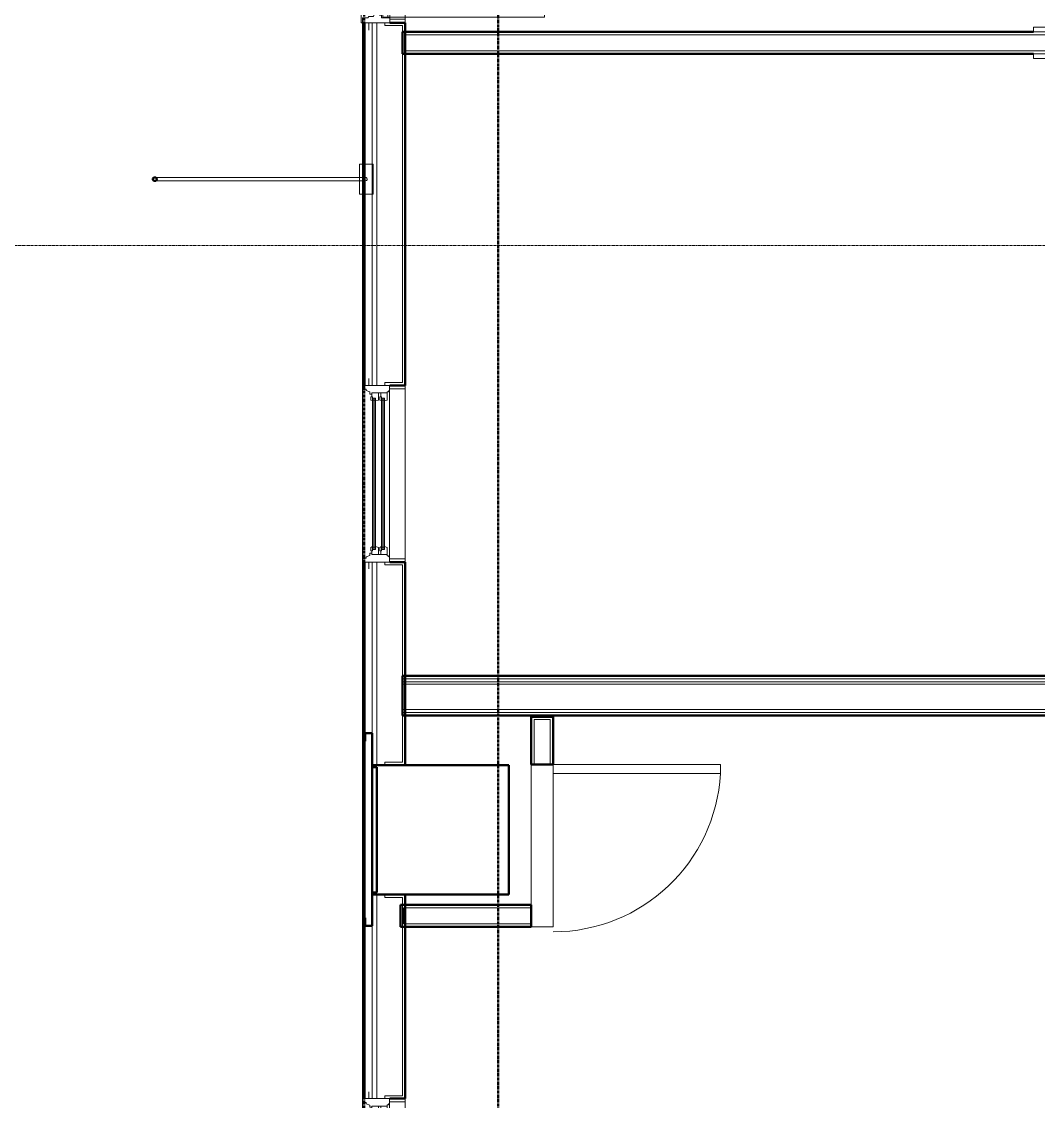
# Model space of a CAD drawing. Header units: inches. Extents: x -4218 to -1830, y 9767 to 12426.
# Drawn here: x -3934.5 to -3715.5, y 11662.8 to 11895.4 of the extents above; entities that cross this region are included whole.
import ezdxf

# ---------------------------------------------------------------- set-up
doc = ezdxf.new("R2010")
doc.units = ezdxf.units.IN
doc.header["$MEASUREMENT"] = 0
doc.linetypes.add('Dash 1_16_', pattern=[0.125, 0.0625, -0.0625])
doc.linetypes.add('Grid Line 1_2_', pattern=[0.875, 0.5, -0.125, 0.125, -0.125])
for name, color, linetype, lineweight in [('0-1', 7, 'Continuous', 5), ('0-2', 10, 'Continuous', 9), ('A-DOOR-1', 10, 'Continuous', 9), ('A-DOOR-2', 50, 'Continuous', 20), ('A-DOOR-5', 31, 'Continuous', 9), ('A-DOOR-6', 31, 'Continuous', 20), ('A-DOOR-FRAM', 31, 'Continuous', 9), ('A-DOOR-FRAM-1', 10, 'Continuous', 9), ('A-DOOR-FRAM-4', 31, 'Continuous', 20), ('A-DOOR-GLAZ', 31, 'Continuous', 9), ('A-GENM', 5, 'Continuous', 9), ('A-GENM-6', 5, 'Continuous', 50), ('A-GLAZ-1', 151, 'Continuous', 9), ('A-GLAZ-2', 151, 'Continuous', 20), ('A-GLAZ-3', 151, 'Continuous', 50), ('A-WALL', 113, 'Continuous', 13), ('A-WALL-1', 7, 'Continuous', 50), ('A-WALL-2', 250, 'Continuous', 13), ('A-WALL-3', 10, 'Continuous', 9), ('A-WALL-4', 252, 'Continuous', 9), ('A-WALL-7', 113, 'Continuous', 9), ('A-WALL-8', 113, 'Continuous', 50), ('C-PROP-LINE-1', 91, 'Dash 1_16_', 50), ('I-WALL-1', 7, 'Continuous', 50), ('S-GRID-1', 1, 'Grid Line 1_2_', 9)]:
    doc.layers.add(name, color=color, linetype=linetype, lineweight=lineweight)

# ---------------------------------------------------------------- blocks, each defined once
blk = doc.blocks.new('SWING - SINGLE - FLUSH - 2-10 x 6-8 - PRIVACY-3199405-BACKGROUND - RCP - 2ND FLOOR')
at = {"layer": 'A-DOOR-1'}
blk.add_arc((17, -2.38), 34.07, 180, 266.6343, dxfattribs=at)
at = {"layer": 'A-DOOR-2'}
for p, q in [((15, -2.38), (15, -36.38)), ((17, -2.38), (15, -2.38)), ((17, -2.38), (17, -36.38)), ((17, -36.38), (15, -36.38))]:
    blk.add_line(p, q, dxfattribs=at)
at = {"layer": 'A-DOOR-FRAM-1'}
for p, q in [((-17, 3.37), (-20, 3.37)), ((-20, 3.37), (-20, 2.37)), ((-20, 2.37), (-17, 2.37)), ((-17, 3.37), (-17, 2.37)), ((17, 3.37), (-17, 3.37)), ((-17, 2.37), (17, 2.37)), ((20, 3.37), (17, 3.37)), ((17, 3.37), (17, 2.37)), ((17, 2.37), (20, 2.37)), ((20, 3.37), (20, 2.37)), ((-17, -2.38), (-20, -2.38)), ((-20, -3.38), (-20, -2.38)), ((-20, -3.38), (-17, -3.38)), ((-17, -3.38), (-17, -2.38)), ((17, -2.38), (-17, -2.38)), ((-17, -3.38), (17, -3.38)), ((20, -2.38), (17, -2.38)), ((17, -3.38), (17, -2.38)), ((17, -3.38), (20, -3.38)), ((20, -3.38), (20, -2.38))]:
    blk.add_line(p, q, dxfattribs=at)
blk = doc.blocks.new('SWING - SINGLE - FLUSH - 36_ x 80_ - OFFSET PIVOT DOOR AT MAGIC PAK AND WASHER_DRYER-3199415-BACKGROUND - RCP - 2ND FLOOR')
at = {"layer": 'A-DOOR-1'}
blk.add_arc((18, -2.37), 36.07, 180, 266.8211, dxfattribs=at)
at = {"layer": 'A-DOOR-2'}
for p, q in [((16, -2.37), (16, -38.39)), ((18, -2.37), (16, -2.37)), ((18, -2.37), (18, -38.39)), ((18, -38.39), (16, -38.39))]:
    blk.add_line(p, q, dxfattribs=at)
blk = doc.blocks.new('CTR - 1st Phase - Unit Layouts_rvt-1-BACKGROUND - RCP - 2ND FLOOR')
at = {"layer": 'A-WALL-1'}
for p, q in [((-3852.47, 11893.19), (-3716.58, 11893.19)), ((-3852.47, 11892.56), (-3852.47, 11893.19)), ((-3852.47, 11889.06), (-3852.47, 11892.56)), ((-3852.47, 11888.44), (-3852.47, 11889.06)), ((-3716.58, 11888.44), (-3852.47, 11888.44)), ((-3824.75, 11735.41), (-3824.75, 11745.66)), ((-3824.75, 11745.66), (-3824.12, 11745.66)), ((-3824.12, 11745.66), (-3820.62, 11745.66)), ((-3820.62, 11745.66), (-3820, 11745.66)), ((-3820, 11745.66), (-3820, 11735.41)), ((-3820, 11735.41), (-3824.75, 11735.41)), ((-3852.9, 11704.54), (-3852.9, 11705.16)), ((-3852.9, 11705.16), (-3824.75, 11705.16)), ((-3852.9, 11701.04), (-3852.9, 11704.54)), ((-3824.75, 11705.16), (-3824.75, 11700.41)), ((-3852.9, 11700.41), (-3852.9, 11701.04)), ((-3824.75, 11700.41), (-3852.9, 11700.41))]:
    blk.add_line(p, q, dxfattribs=at)
at = {"layer": 'A-WALL-2'}
for p, q in [((-3713.58, 11892.56), (-3851.85, 11892.56)), ((-3851.85, 11889.06), (-3851.85, 11892.56)), ((-3713.58, 11889.06), (-3851.85, 11889.06)), ((-3824.12, 11745.04), (-3820.62, 11745.04)), ((-3824.12, 11735.41), (-3824.12, 11745.04)), ((-3820.62, 11735.41), (-3820.62, 11745.04)), ((-3852.27, 11701.04), (-3852.27, 11704.54)), ((-3852.27, 11704.54), (-3824.75, 11704.54)), ((-3852.27, 11701.04), (-3824.75, 11701.04))]:
    blk.add_line(p, q, dxfattribs=at)
at = {"layer": 'A-WALL-3'}
for p, q in [((-3824.75, 11735.41), (-3824.75, 11705.16)), ((-3820, 11705.16), (-3820, 11735.41)), ((-3820, 11705.16), (-3820, 11700.41)), ((-3824.75, 11700.41), (-3820, 11700.41))]:
    blk.add_line(p, q, dxfattribs=at)
at = {"layer": 'A-WALL-4'}
for p, q in [((-3820, 11735.41), (-3824.75, 11735.41)), ((-3824.75, 11705.16), (-3824.75, 11700.41))]:
    blk.add_line(p, q, dxfattribs=at)
at = {"layer": '0-2'}
blk.add_blockref('SWING - SINGLE - FLUSH - 2-10 x 6-8 - PRIVACY-3199405-BACKGROUND - RCP - 2ND FLOOR', (-3696.58, 11890.81), dxfattribs=at)
at = {"layer": '0-2', "rotation": 90.00000000001249}
blk.add_blockref('SWING - SINGLE - FLUSH - 36_ x 80_ - OFFSET PIVOT DOOR AT MAGIC PAK AND WASHER_DRYER-3199415-BACKGROUND - RCP - 2ND FLOOR', (-3822.37, 11717.41), dxfattribs=at)
blk = doc.blocks.new('CTR - 1st Phase - Common Walls_rvt-1-BACKGROUND - RCP - 2ND FLOOR')
at = {"layer": 'A-WALL-2'}
for p, q in [((-3852.47, 11753.81), (-3501.42, 11753.81)), ((-3852.47, 11753.19), (-3501.42, 11753.19)), ((-3852.47, 11752.69), (-3501.42, 11752.69)), ((-3852.47, 11747.19), (-3504.67, 11747.19)), ((-3852.47, 11746.56), (-3504.67, 11746.56))]:
    blk.add_line(p, q, dxfattribs=at)
at = {"layer": 'I-WALL-1'}
for p, q in [((-3852.47, 11745.94), (-3852.47, 11754.44)), ((-3852.47, 11754.44), (-3640.3, 11754.44)), ((-3505.3, 11745.94), (-3852.47, 11745.94))]:
    blk.add_line(p, q, dxfattribs=at)
blk = doc.blocks.new('Basic Wall _ EXT - FIBER CEMENT - LARGE - ___-2505168-BACKGROUND - RCP - 2ND FLOOR')
at = {"layer": 'A-WALL-7'}
for p, q in [((-3861.05, 11895.14), (-3861.05, 11817.01)), ((-3861.05, 11895.14), (-3861.05, 11817.01)), ((-3861.02, 11817.01), (-3861.02, 11895.14)), ((-3861.02, 11895.14), (-3861.02, 11817.01)), ((-3859, 11895.14), (-3859, 11817.01)), ((-3859, 11895.14), (-3859, 11817.01)), ((-3858.97, 11817.01), (-3858.97, 11895.14)), ((-3858.97, 11895.14), (-3858.97, 11817.01)), ((-3861.05, 11778.99), (-3861.05, 11663.41)), ((-3861.05, 11778.99), (-3861.05, 11663.41)), ((-3861.02, 11663.41), (-3861.02, 11778.99)), ((-3861.02, 11778.99), (-3861.02, 11663.41)), ((-3859, 11778.99), (-3859, 11742.15)), ((-3859, 11778.99), (-3859, 11742.15)), ((-3858.97, 11742.15), (-3858.97, 11778.99)), ((-3858.97, 11778.99), (-3858.97, 11742.15)), ((-3859, 11742.15), (-3859, 11700.63)), ((-3859, 11742.15), (-3859, 11700.63)), ((-3858.97, 11735.26), (-3858.97, 11742.15)), ((-3858.97, 11742.15), (-3858.97, 11735.26)), ((-3858.97, 11735.26), (-3858.97, 11734.83)), ((-3858.97, 11734.83), (-3858.97, 11728.06)), ((-3858.97, 11728.05), (-3858.97, 11708.34)), ((-3858.97, 11708.33), (-3858.97, 11707.83)), ((-3858.97, 11707.83), (-3858.97, 11707.39)), ((-3858.97, 11700.63), (-3858.97, 11707.39)), ((-3858.97, 11707.39), (-3858.97, 11700.63)), ((-3859, 11700.63), (-3859, 11663.41)), ((-3859, 11700.63), (-3859, 11663.41)), ((-3858.97, 11663.41), (-3858.97, 11700.63)), ((-3858.97, 11700.63), (-3858.97, 11663.41))]:
    blk.add_line(p, q, dxfattribs=at)
blk = doc.blocks.new('Door-Inswing-Andersen-400_Series-Single - 3_ 0-1_8_ x custom height - 2ND FLOOR-2895725-BACKGROUND - RCP - 2ND FLOOR')
at = {"layer": 'A-DOOR-5'}
blk.add_line((16.87, 0.66), (16.87, 34.41), dxfattribs=at)
blk.add_arc((16.87, 0.66), 33.75, 90, 180, dxfattribs=at)
at = {"layer": 'A-DOOR-6'}
for p, q in [((-16.87, -0.41), (-16.87, 0.66)), ((-16.87, 0.66), (-12.44, 0.66)), ((-13.19, 0.66), (-13.19, -0.66)), ((-13.19, 0.66), (-13.19, 0.59)), ((-13.19, 0.59), (-12.67, 0.59)), ((-12.44, 0.09), (-13.19, 0.09)), ((-12.67, 0.59), (-12.47, 0.34)), ((-12.47, 0.34), (-12.44, 0.16)), ((12.44, 0.66), (-12.44, 0.66)), ((-12.44, 0.16), (-12.44, 0.09)), ((16.87, 0.66), (12.44, 0.66)), ((12.47, 0.34), (12.44, 0.16)), ((12.44, 0.16), (12.44, 0.09)), ((12.44, 0.09), (13.19, 0.09)), ((12.67, 0.59), (12.47, 0.34)), ((13.19, 0.59), (12.67, 0.59)), ((13.19, 0.66), (13.19, -0.66)), ((13.19, 0.66), (13.19, 0.59)), ((16.87, -0.41), (16.87, 0.66)), ((-16.26, -0.42), (-16.87, -0.41)), ((-16.26, -1.06), (-16.26, -0.42)), ((-16.26, -1.06), (-12.44, -1.06)), ((-13.19, -0.66), (-12.44, -0.66)), ((-12.44, -0.75), (-12.47, -1.06)), ((-12.44, -0.66), (-12.44, -0.75)), ((12.44, -1.06), (-12.44, -1.06)), ((12.44, -0.66), (12.44, -0.75)), ((13.19, -0.66), (12.44, -0.66)), ((12.44, -0.75), (12.47, -1.06)), ((16.26, -1.06), (12.44, -1.06)), ((16.26, -0.42), (16.87, -0.41)), ((16.26, -1.06), (16.26, -0.42))]:
    blk.add_line(p, q, dxfattribs=at)
at = {"layer": 'A-DOOR-FRAM'}
for p, q in [((-17.94, 4.44), (-17.31, 4.44)), ((-17.94, 1.12), (-17.94, 4.44)), ((-17.31, 4.44), (-17.31, 1.12)), ((17.31, 4.44), (17.94, 4.44)), ((17.31, 1.12), (17.31, 4.44)), ((17.94, 4.44), (17.94, 1.12)), ((-17.31, 1.12), (-17.94, 1.12)), ((17.94, 1.12), (17.31, 1.12))]:
    blk.add_line(p, q, dxfattribs=at)
at = {"layer": 'A-DOOR-FRAM-4'}
for p, q in [((-18.06, -4.75), (-18.06, 1.12)), ((-18.06, 1.12), (-17.03, 1.12)), ((-17.69, 1.12), (-18.06, 1.12)), ((-18.06, 1.12), (18.06, 1.12)), ((-18.06, -5.09), (-18.06, 1.12)), ((-17.03, 1.12), (-17.03, -0.66)), ((17.03, 1.12), (17.03, -0.66)), ((18.06, 1.12), (17.03, 1.12)), ((18.06, -4.75), (18.06, 1.12)), ((18.06, 1.12), (18.06, -5.09)), ((-17.03, -0.66), (-16.45, -0.66)), ((-16, -2.23), (-16.69, -2.39)), ((-16.45, -0.66), (-16.45, -1.09)), ((-16.45, -1.09), (-16, -1.09)), ((-16, -1.09), (-16, -2.23)), ((16.45, -1.09), (16, -1.09)), ((16, -1.09), (16, -2.23)), ((16, -2.23), (16.69, -2.39)), ((16.45, -0.66), (16.45, -1.09)), ((17.03, -0.66), (16.45, -0.66)), ((-19.69, -3.44), (-18.06, -3.44)), ((-16.69, -3.39), (-17.03, -3.63)), ((-17.03, -3.63), (-17.03, -4.75)), ((-16.69, -2.39), (-16.69, -3.39)), ((16.69, -2.39), (16.69, -3.39)), ((16.69, -3.39), (17.03, -3.63)), ((17.03, -3.63), (17.03, -4.75)), ((19.69, -3.44), (18.06, -3.44)), ((-18.06, -4.75), (-17.03, -4.75)), ((18.06, -5.09), (-18.06, -5.09)), ((18.06, -4.75), (17.03, -4.75))]:
    blk.add_line(p, q, dxfattribs=at)
at = {"layer": 'A-DOOR-GLAZ'}
for p, q in [((12.44, 0.09), (-12.44, 0.09)), ((-13.19, -0.06), (-12.44, -0.06)), ((-12.44, -0.5), (-13.19, -0.5)), ((-12.98, -0.5), (-12.98, -0.06)), ((12.44, -0.06), (-12.44, -0.06)), ((12.44, -0.5), (-12.44, -0.5)), ((12.44, -0.66), (-12.44, -0.66)), ((13.19, -0.06), (12.44, -0.06)), ((12.44, -0.5), (13.19, -0.5)), ((12.98, -0.5), (12.98, -0.06))]:
    blk.add_line(p, q, dxfattribs=at)
blk = doc.blocks.new('Window-Double_Hung-Andersen-400_Series-Tilt_Wash - DOUBLE HUNG - REVERSE COTTAGE - 2ND FLOOR-2888385-BACKGROUND - RCP - 2ND FLOOR')
at = {"layer": 'A-GLAZ-1'}
for p, q in [((-16.29, 2.5), (-15.7, 2.5)), ((-15.82, 2.5), (-15.82, 2.12)), ((-15.7, 2.62), (15.7, 2.62)), ((-15.7, 2.5), (15.7, 2.5)), ((16.29, 2.5), (15.7, 2.5)), ((15.82, 2.5), (15.82, 2.12)), ((-16.29, 2.12), (-15.7, 2.12)), ((-16.29, 0.56), (-15.7, 0.56)), ((-16.29, 0.19), (-15.7, 0.19)), ((-15.82, 0.56), (-15.82, 0.19)), ((-15.7, 2.12), (15.7, 2.12)), ((-15.7, 2), (15.7, 2)), ((-15.7, 0.69), (15.7, 0.69)), ((-15.7, 0.56), (15.7, 0.56)), ((-15.7, 0.19), (15.7, 0.19)), ((-15.7, 0.06), (15.7, 0.06)), ((16.29, 2.12), (15.7, 2.12)), ((16.29, 0.56), (15.7, 0.56)), ((16.29, 0.19), (15.7, 0.19)), ((15.82, 0.56), (15.82, 0.19)), ((18.95, -1.06), (-18.95, -1.06)), ((-18.95, -1.06), (-18.95, -4.44)), ((-18.32, -1.06), (-18.32, -4.44)), ((18.32, -1.06), (18.32, -4.44)), ((18.95, -4.44), (18.95, -1.06)), ((-19.01, -2.44), (-19.01, -3.94)), ((-19.01, -2.44), (-18.95, -2.44)), ((-19.01, -3.94), (-18.95, -3.94)), ((-18.95, -4.44), (18.95, -4.44)), ((18.95, -2.44), (19.01, -2.44)), ((18.95, -3.94), (19.01, -3.94)), ((19.01, -3.94), (19.01, -2.44))]:
    blk.add_line(p, q, dxfattribs=at)
at = {"layer": 'A-GLAZ-2'}
for p, q in [((19.01, 4.81), (-19.01, 4.81)), ((-19.01, 4.81), (-19.01, -1.06)), ((-18.2, 4.81), (-18.2, 4)), ((18.2, 4.81), (18.2, 4)), ((19.01, -1.06), (19.01, 4.81)), ((-19.01, 3.44), (-20.51, 3.44)), ((-18.2, 4), (-17.92, 4)), ((-17.92, 4), (-17.61, 3.19)), ((-17.61, 3.19), (-17.14, 3.19)), ((-17.42, 2.75), (-16.57, 2.75)), ((-17.42, 2.75), (-17.42, -0.56)), ((-17.14, 3.19), (-17.14, 2.75)), ((-15.86, 2.97), (-16.57, 2.97)), ((-16.57, 2.62), (-16.57, 2.97)), ((-15.7, 2.62), (-16.57, 2.62)), ((-16.29, 2.62), (-16.29, 2)), ((-15.86, 2.97), (-15.7, 2.62)), ((15.86, 2.97), (15.7, 2.62)), ((15.7, 2.62), (16.57, 2.62)), ((15.86, 2.97), (16.57, 2.97)), ((16.29, 2.62), (16.29, 2)), ((16.57, 2.62), (16.57, 2.97)), ((17.42, 2.75), (16.57, 2.75)), ((17.14, 3.19), (17.14, 2.75)), ((17.61, 3.19), (17.14, 3.19)), ((17.42, 2.75), (17.42, -0.56)), ((17.92, 4), (17.61, 3.19)), ((18.2, 4), (17.92, 4)), ((19.01, 3.44), (20.51, 3.44)), ((-17.42, 1.37), (-15.86, 1.37)), ((-17.42, 0.81), (-16.57, 0.81)), ((-15.86, 1.03), (-16.57, 1.03)), ((-16.57, 0.69), (-16.57, 1.03)), ((-15.7, 0.69), (-16.57, 0.69)), ((-15.7, 2), (-16.29, 2)), ((-16.29, 0.69), (-16.29, 0.06)), ((-15.7, 0.06), (-16.29, 0.06)), ((-15.86, 1.37), (-15.7, 2)), ((-15.86, 1.03), (-15.7, 0.69)), ((-15.86, -0.56), (-15.7, 0.06)), ((15.7, 2), (16.29, 2)), ((15.86, 1.37), (15.7, 2)), ((15.86, 1.03), (15.7, 0.69)), ((15.7, 0.69), (16.57, 0.69)), ((15.7, 0.06), (16.29, 0.06)), ((15.86, -0.56), (15.7, 0.06)), ((17.42, 1.37), (15.86, 1.37)), ((15.86, 1.03), (16.57, 1.03)), ((16.29, 0.69), (16.29, 0.06)), ((16.57, 0.69), (16.57, 1.03)), ((17.42, 0.81), (16.57, 0.81)), ((-19.01, -1.06), (19.01, -1.06)), ((-17.67, -0.78), (-18, -1.06)), ((-17.67, -0.78), (-17.67, -0.56)), ((-17.67, -0.56), (-15.86, -0.56)), ((17.67, -0.56), (15.86, -0.56)), ((17.67, -0.78), (17.67, -0.56)), ((17.67, -0.78), (18, -1.06))]:
    blk.add_line(p, q, dxfattribs=at)
blk = doc.blocks.new('V-Series_EWC4_SPVU_RFA_2015 - 2ND AND 3RD FLOOR-2226480-BACKGROUND - RCP - 2ND FLOOR')
at = {"layer": 'A-GENM-6'}
for p, q in [((-3858.97, 11734.83), (-3858.97, 11735.26)), ((-3858.97, 11735.26), (-3829.54, 11735.26)), ((-3858.97, 11734.33), (-3858.97, 11734.83)), ((-3858.97, 11734.83), (-3857.97, 11734.83)), ((-3857.97, 11734.83), (-3858.97, 11734.83)), ((-3858.97, 11708.33), (-3858.97, 11734.33)), ((-3857.97, 11734.83), (-3857.97, 11734.33)), ((-3857.97, 11707.83), (-3857.97, 11734.83)), ((-3857.97, 11734.33), (-3857.97, 11708.33)), ((-3829.54, 11735.26), (-3829.54, 11707.39)), ((-3858.97, 11707.83), (-3858.97, 11708.33)), ((-3857.97, 11707.83), (-3858.97, 11707.83)), ((-3858.97, 11707.39), (-3858.97, 11707.83)), ((-3858.97, 11707.83), (-3857.97, 11707.83)), ((-3857.97, 11708.33), (-3857.97, 11707.83)), ((-3829.54, 11707.39), (-3858.97, 11707.39))]:
    blk.add_line(p, q, dxfattribs=at)
blk = doc.blocks.new('Walls 12 - Walls 1-2570490-BACKGROUND - RCP - 2ND FLOOR')
at = {"layer": 'A-WALL-7'}
for p, q in [((-3861.72, 11864.7), (-3861.05, 11864.7)), ((-3861.72, 11864.7), (-3861.72, 11858.2)), ((-3861.72, 11861.83), (-3861.72, 11864.7)), ((-3861.02, 11864.7), (-3860.72, 11864.7)), ((-3860.72, 11864.7), (-3858.97, 11864.7)), ((-3858.97, 11864.7), (-3858.78, 11864.7)), ((-3858.78, 11864.7), (-3858.78, 11859.15)), ((-3858.78, 11858.2), (-3858.78, 11864.7)), ((-3905.83, 11861.83), (-3861.72, 11861.83)), ((-3861.72, 11861.08), (-3905.83, 11861.08)), ((-3861.72, 11861.83), (-3861.05, 11861.83)), ((-3861.72, 11861.72), (-3861.72, 11861.78)), ((-3861.72, 11861.64), (-3861.72, 11861.72)), ((-3861.72, 11861.55), (-3861.72, 11861.64)), ((-3861.72, 11861.45), (-3861.72, 11861.55)), ((-3861.72, 11861.35), (-3861.72, 11861.45)), ((-3861.72, 11861.26), (-3861.72, 11861.35)), ((-3861.72, 11861.18), (-3861.72, 11861.26)), ((-3861.72, 11861.12), (-3861.72, 11861.18)), ((-3861.05, 11861.08), (-3861.72, 11861.08)), ((-3861.72, 11858.2), (-3861.72, 11861.07)), ((-3861.02, 11861.83), (-3860.72, 11861.83)), ((-3860.72, 11861.08), (-3861.02, 11861.08)), ((-3860.72, 11861.83), (-3860.4, 11861.83)), ((-3860.41, 11861.08), (-3860.72, 11861.08)), ((-3858.78, 11859.15), (-3858.78, 11858.2)), ((-3861.05, 11858.2), (-3861.72, 11858.2)), ((-3860.72, 11858.2), (-3861.02, 11858.2)), ((-3858.97, 11858.2), (-3860.72, 11858.2)), ((-3858.78, 11858.2), (-3858.97, 11858.2))]:
    blk.add_line(p, q, dxfattribs=at)
for start_param, end_param in [(1.310938, 1.445432), (1.445432, 1.569046), (1.572547, 1.696161), (1.696161, 1.830655), (1.049162, 1.307556), (1.834037, 2.092431), (0.787185, 1.046129), (2.095464, 2.354408), (0.578718, 0.784707), (2.356886, 2.555134), (0.262584, 0.523234), (2.698715, 2.879008), (0, 0.21784), (2.923753, 3.119324), (4.45059, 6.283185), (3.141593, 4.18879), (4.18879, 4.45059)]:
    blk.add_ellipse((-3860.4, 11861.45), major_axis=(0, 0.375), ratio=0.86769, start_param=start_param, end_param=end_param, dxfattribs=at)
at = {"layer": 'A-WALL-8', "flags": 128}
for points in [[(-3905.83, 11861.08), (-3905.93, 11861.09), (-3906.03, 11861.12), (-3906.11, 11861.17), (-3906.18, 11861.24), (-3906.23, 11861.32), (-3906.25, 11861.4), (-3906.25, 11861.5), (-3906.23, 11861.58), (-3906.18, 11861.66), (-3906.11, 11861.73), (-3906.03, 11861.78), (-3905.93, 11861.81), (-3905.83, 11861.83)], [(-3905.83, 11861.83), (-3905.72, 11861.81), (-3905.62, 11861.78), (-3905.54, 11861.73), (-3905.47, 11861.66), (-3905.42, 11861.58), (-3905.4, 11861.5), (-3905.4, 11861.4), (-3905.42, 11861.32), (-3905.47, 11861.24), (-3905.54, 11861.17), (-3905.62, 11861.12), (-3905.72, 11861.09), (-3905.83, 11861.08)]]:
    blk.add_lwpolyline(points, dxfattribs=at)
blk = doc.blocks.new('Perforated Panel at Magic-Pak - hvac panel - 2nd floor 2-2702973-BACKGROUND - RCP - 2ND FLOOR')
at = {"layer": 'A-GLAZ-3'}
for p, q in [((-19.01, 4.44), (19.01, 4.44)), ((-19.01, 4.37), (-19.01, 4.44)), ((19.01, 4.37), (-19.01, 4.37)), ((19.01, 4.44), (19.01, 4.37))]:
    blk.add_line(p, q, dxfattribs=at)
blk = doc.blocks.new('Family - ___-2835860-BACKGROUND - RCP - 2ND FLOOR')
at = {"layer": 'C-PROP-LINE-1'}
blk.add_line((-3860.72, 11547.59), (-3860.72, 12118.59), dxfattribs=at)
blk = doc.blocks.new('Family - ___-2835903-BACKGROUND - RCP - 2ND FLOOR')
at = {"layer": 'C-PROP-LINE-1'}
blk.add_line((-3831.82, 10009.09), (-3831.82, 12089.69), dxfattribs=at)
blk = doc.blocks.new('Family - ___-2835932-BACKGROUND - RCP - 2ND FLOOR')
at = {"layer": 'C-PROP-LINE-1'}
blk.add_line((-3860.72, 9980.19), (-3860.72, 12118.59), dxfattribs=at)

msp = doc.modelspace()

# ---------------------------------------------------------------- linework, layer by layer
at = {"layer": 'A-WALL'}
for p, q in [((-3860.47, 11817.01), (-3860.47, 11895.14)), ((-3858.97, 11817.01), (-3858.97, 11895.14)), ((-3857.97, 11817.01), (-3857.97, 11895.14)), ((-3856.29, 11894.51), (-3856.29, 11895.14)), ((-3856.29, 11894.51), (-3852.47, 11894.51)), ((-3852.47, 11894.51), (-3852.47, 11817.64)), ((-3856.29, 11817.01), (-3856.29, 11817.64)), ((-3852.47, 11817.64), (-3856.29, 11817.64)), ((-3860.47, 11742.15), (-3860.47, 11778.99)), ((-3858.97, 11742.15), (-3858.97, 11778.99)), ((-3857.97, 11735.26), (-3857.97, 11778.99)), ((-3856.29, 11778.37), (-3856.29, 11778.99)), ((-3856.29, 11778.37), (-3852.47, 11778.37)), ((-3852.47, 11778.37), (-3852.47, 11735.89)), ((-3856.29, 11735.26), (-3856.29, 11735.89)), ((-3852.47, 11735.89), (-3856.29, 11735.89)), ((-3857.97, 11663.41), (-3857.97, 11707.39)), ((-3856.29, 11706.76), (-3856.29, 11707.39)), ((-3856.29, 11706.76), (-3852.47, 11706.76)), ((-3852.47, 11706.76), (-3852.47, 11664.04)), ((-3860.47, 11663.41), (-3860.47, 11700.63)), ((-3858.97, 11663.41), (-3858.97, 11700.63)), ((-3856.29, 11663.41), (-3856.29, 11664.04)), ((-3852.47, 11664.04), (-3856.29, 11664.04))]:
    msp.add_line(p, q, dxfattribs=at)
at = {"layer": 'A-WALL-7'}
for p, q in [((-3851.85, 11930.51), (-3851.85, 11895.14)), ((-3851.85, 11816.95), (-3851.85, 11817.01)), ((-3851.85, 11779.05), (-3851.85, 11778.99)), ((-3860.47, 11702.38), (-3860.47, 11740.4)), ((-3851.85, 11663.41), (-3851.85, 11663.35))]:
    msp.add_line(p, q, dxfattribs=at)
at = {"layer": 'A-WALL-8'}
for p, q in [((-3860.72, 11817.01), (-3860.72, 11895.14)), ((-3855.16, 11895.14), (-3851.85, 11895.14)), ((-3851.85, 11895.14), (-3851.85, 11817.01)), ((-3851.85, 11817.01), (-3855.22, 11817.01)), ((-3860.72, 11740.4), (-3860.72, 11778.99)), ((-3855.22, 11778.99), (-3851.85, 11778.99)), ((-3851.85, 11778.99), (-3851.85, 11735.26)), ((-3860.47, 11740.4), (-3860.72, 11740.4)), ((-3858.97, 11742.15), (-3860.47, 11742.15)), ((-3860.47, 11742.15), (-3860.47, 11740.4)), ((-3858.97, 11735.26), (-3858.97, 11742.15)), ((-3851.85, 11735.26), (-3858.97, 11735.26)), ((-3858.97, 11700.63), (-3858.97, 11707.39)), ((-3858.97, 11707.39), (-3851.85, 11707.39)), ((-3851.85, 11707.39), (-3851.85, 11663.41)), ((-3860.72, 11663.41), (-3860.72, 11702.38)), ((-3860.72, 11702.38), (-3860.47, 11702.38)), ((-3860.47, 11702.38), (-3860.47, 11700.63)), ((-3860.47, 11700.63), (-3858.97, 11700.63)), ((-3851.85, 11663.41), (-3855.22, 11663.41))]:
    msp.add_line(p, q, dxfattribs=at)
at = {"layer": 'S-GRID-1'}
msp.add_line((-1830.2, 11847.19), (-4168.71, 11847.19), dxfattribs=at)

# ---------------------------------------------------------------- block references
at = {"layer": '0-1'}
for name in ['CTR - 1st Phase - Unit Layouts_rvt-1-BACKGROUND - RCP - 2ND FLOOR', 'CTR - 1st Phase - Common Walls_rvt-1-BACKGROUND - RCP - 2ND FLOOR']:
    msp.add_blockref(name, (0, 0), dxfattribs=at)
at = {"layer": 'A-DOOR-5', "rotation": 269.9999999999999}
msp.add_blockref('Door-Inswing-Andersen-400_Series-Single - 3_ 0-1_8_ x custom height - 2ND FLOOR-2895725-BACKGROUND - RCP - 2ND FLOOR', (-3856.29, 11913.2), dxfattribs=at)
at = {"layer": 'A-GENM'}
msp.add_blockref('V-Series_EWC4_SPVU_RFA_2015 - 2ND AND 3RD FLOOR-2226480-BACKGROUND - RCP - 2ND FLOOR', (0, 0), dxfattribs=at)
at = {"layer": 'A-GLAZ-1', "rotation": 89.99999999999991}
for name, p in [('Window-Double_Hung-Andersen-400_Series-Tilt_Wash - DOUBLE HUNG - REVERSE COTTAGE - 2ND FLOOR-2888385-BACKGROUND - RCP - 2ND FLOOR', (-3856.29, 11798)), ('Perforated Panel at Magic-Pak - hvac panel - 2nd floor 2-2702973-BACKGROUND - RCP - 2ND FLOOR', (-3856.29, 11721.39)), ('Window-Double_Hung-Andersen-400_Series-Tilt_Wash - DOUBLE HUNG - REVERSE COTTAGE - 2ND FLOOR-2888385-BACKGROUND - RCP - 2ND FLOOR', (-3856.29, 11644.4))]:
    msp.add_blockref(name, p, dxfattribs=at)
at = {"layer": 'A-WALL-7'}
for name in ['Basic Wall _ EXT - FIBER CEMENT - LARGE - ___-2505168-BACKGROUND - RCP - 2ND FLOOR', 'Walls 12 - Walls 1-2570490-BACKGROUND - RCP - 2ND FLOOR']:
    msp.add_blockref(name, (0, 0), dxfattribs=at)
at = {"layer": 'C-PROP-LINE-1'}
for name in ['Family - ___-2835860-BACKGROUND - RCP - 2ND FLOOR', 'Family - ___-2835932-BACKGROUND - RCP - 2ND FLOOR', 'Family - ___-2835903-BACKGROUND - RCP - 2ND FLOOR']:
    msp.add_blockref(name, (0, 0), dxfattribs=at)

doc.saveas('drawing.dxf')
